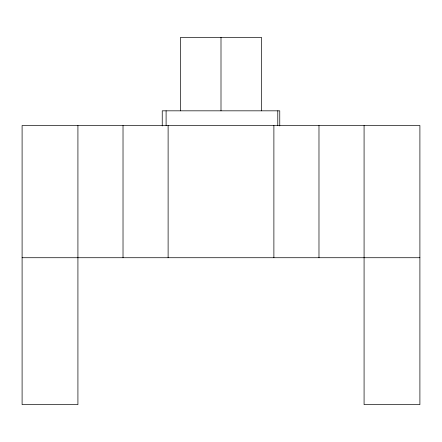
<?xml version="1.0" encoding="UTF-8"?>
<svg xmlns="http://www.w3.org/2000/svg" width="442" height="442" viewBox="0 0 442 442"><rect width="100%" height="100%" fill="white"/><g stroke="black" fill="none" stroke-linecap="round" stroke-linejoin="round"><path stroke-width="0.66" d="M22.1 257.725L419.9 257.725M364.081 125.517L364.081 404.623L419.9 404.623L419.9 125.517L22.1 125.517L22.1 404.623L77.919 404.623L77.919 125.517M318.98 125.517L318.98 257.725M279.758 125.926L279.758 110.826L162.242 110.826L162.242 125.926M277.786 110.826L277.786 125.517M273.885 125.517L273.885 257.725M261.487 110.826L261.487 37.377L180.513 37.377L180.513 110.826M221 37.377L221 110.826M168.115 125.517L168.115 257.725M166.098 110.826L166.098 125.517M123.02 125.517L123.02 257.725"/></g></svg>
